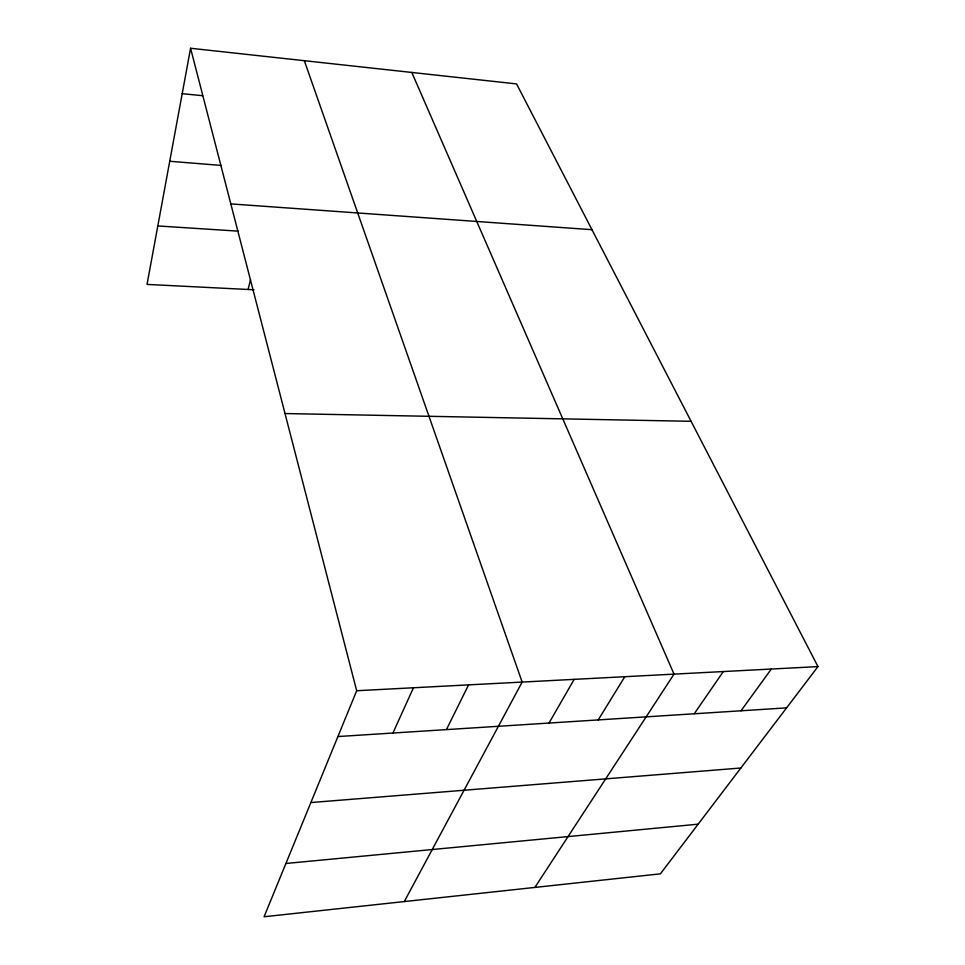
<?xml version="1.0" encoding="UTF-8"?>
<svg xmlns="http://www.w3.org/2000/svg" width="965" height="965" viewBox="0 0 965 965"><rect width="100%" height="100%" fill="white"/><g stroke="black" fill="none" stroke-linecap="round" stroke-linejoin="round"><path stroke-width="1.45" d="M190.575 48.25L356.676 690.735L264.084 916.75L660.398 873.832L817.97 666.598L516.565 83.907L190.575 48.25L147.03 284.41L254.036 289.777M248.114 289.476L250.514 279.705M392.924 733.026L413.454 687.768M446.409 729.612L468.592 684.885M404.287 901.563L522.149 682.074L304.325 60.686M549.001 723.05L574.199 679.348M598.228 719.914L624.801 676.706M534.875 887.426L674.028 674.125L411.814 72.447M694.221 713.774L723.34 671.544M741.024 710.783L771.312 669.034M285.905 863.482L698.153 824.182M310.863 802.554L740.867 768.007M337.919 736.548L786.584 707.876M356.676 690.735L817.97 666.598M285.025 413.551L691.097 421.307M157.814 225.943L238.307 231.154M230.816 203.904L591.979 229.694M169.731 161.264L221.262 165.437M182.204 93.689L202.553 95.68"/></g></svg>
